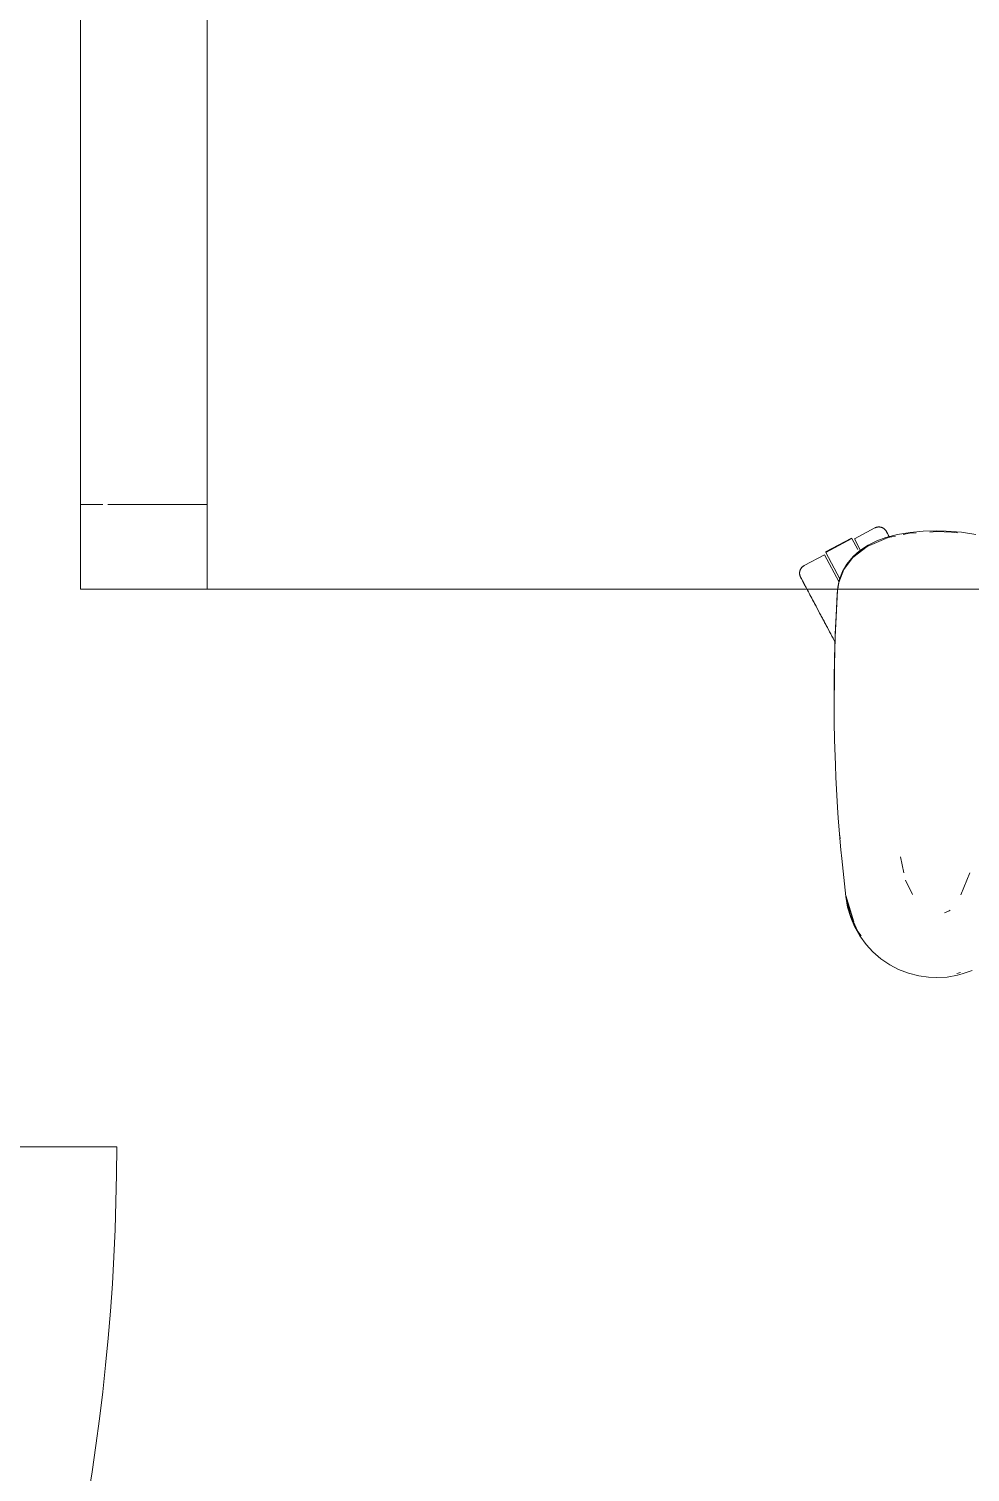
# Model space of a CAD drawing. Header units: millimetres. Extents: x 155927 to 295199, y -4084 to 97293.
# Drawn here: x 163821 to 164267, y 22999 to 23682 of the extents above; entities that cross this region are included whole.
import ezdxf

# ---------------------------------------------------------------- set-up
doc = ezdxf.new("R2010")
doc.units = ezdxf.units.MM
doc.header["$MEASUREMENT"] = 0
for name, color, linetype, lineweight in [('A-DOOR', 4, 'CONTINUOUS', 9), ('G-IMPT', 8, 'CONTINUOUS', 9), ('I-FURN', 8, 'CONTINUOUS', 9)]:
    doc.layers.add(name, color=color, linetype=linetype, lineweight=lineweight)

msp = doc.modelspace()

# ---------------------------------------------------------------- linework, layer by layer
at = {"layer": 'A-DOOR'}
msp.add_line((162852.83, 23153.11), (163862.83, 23153.11), dxfattribs=at)
msp.add_arc((162852.83, 23153.11), 1010, 270, 0, dxfattribs=at)
at = {"layer": 'G-IMPT'}
for p, q in [((164238.23, 23443.71), (164232.29, 23442.71)), ((164234.9, 23442.69), (164237.89, 23443.3)), ((164237.89, 23443.3), (164241.09, 23443.49)), ((164238.23, 23443.71), (164244.38, 23444.28)), ((164250.72, 23444.46), (164244.38, 23444.28)), ((164247.61, 23443.89), (164250.72, 23444.08)), ((164255.22, 23444.37), (164250.72, 23444.46)), ((164257.88, 23443.85), (164250.72, 23444.08)), ((164255.22, 23444.37), (164262.54, 23443.79)), ((164257.88, 23443.85), (164260.66, 23443.46)), ((164269.3, 23442.68), (164262.54, 23443.79)), ((164211.12, 23431.87), (164217.91, 23437.09)), ((164218.41, 23437.71), (164214.36, 23435.06)), ((164217.91, 23437.09), (164222.3, 23438.93)), ((164218.41, 23437.71), (164222.48, 23439.7)), ((164227.93, 23441.26), (164222.3, 23438.93)), ((164226.81, 23441.28), (164222.48, 23439.7)), ((164226.81, 23441.28), (164232.29, 23442.71)), ((164227.93, 23441.26), (164231.39, 23441.97)), ((164206.95, 23426.25), (164211.12, 23431.87)), ((164208.24, 23428.65), (164211.32, 23432.39)), ((164214.36, 23435.06), (164211.32, 23432.39)), ((164204.54, 23420.05), (164206.95, 23426.25)), ((164206.29, 23425.22), (164204.89, 23421.58)), ((164206.29, 23425.22), (164208.24, 23428.65)), ((164202.74, 23394.4), (164203.83, 23416.19)), ((164202.78, 23395.61), (164203.83, 23416.19)), ((164203.83, 23416.19), (164203.72, 23414.58)), ((164203.83, 23416.19), (164204.08, 23417.84)), ((164204.54, 23420.05), (164204.06, 23416.88)), ((164204.53, 23420.23), (164204.08, 23417.84)), ((164204.53, 23420.23), (164204.89, 23421.58)), ((164202.74, 23394.4), (164203.72, 23414.58)), ((164202.28, 23374.22), (164202.78, 23395.61)), ((164202.44, 23384.05), (164202.78, 23395.61)), ((164202.78, 23395.61), (164202.74, 23394.4)), ((164202.28, 23374.22), (164202.74, 23394.4)), ((164202.44, 23384.05), (164202.23, 23364.83)), ((164202.28, 23374.22), (164202.44, 23384.05)), ((164202.32, 23354.03), (164202.44, 23384.05)), ((164202.3, 23376.25), (164202.37, 23378.16)), ((164202.32, 23374.22), (164202.3, 23376.25)), ((164202.32, 23354.03), (164202.28, 23374.22)), ((164202.32, 23354.03), (164202.23, 23364.83)), ((164202.32, 23354.03), (164202.49, 23345.61)), ((164202.88, 23333.86), (164202.49, 23345.61)), ((164202.63, 23340.68), (164202.61, 23342.17)), ((164202.74, 23338.74), (164202.63, 23340.68)), ((164202.88, 23333.86), (164203.13, 23327.83)), ((164203.94, 23313.69), (164203.13, 23327.83)), ((164204.27, 23308.6), (164203.94, 23313.69)), ((164204.27, 23308.6), (164205.51, 23293.55)), ((164204.92, 23300.42), (164205.08, 23298.75)), ((164205.51, 23293.55), (164205.86, 23289.42)), ((164205.86, 23289.42), (164207.76, 23271.49)), ((164233.73, 23290.21), (164235.31, 23282.77)), ((164266.43, 23282.71), (164262.29, 23272.28)), ((164239.34, 23272.38), (164236.07, 23279.16)), ((164207.76, 23272.01), (164211.6, 23259.54)), ((164207.76, 23272.01), (164208.68, 23268.69)), ((164207.76, 23271.49), (164208.66, 23266.45)), ((164209.81, 23263.04), (164207.89, 23271.44)), ((164210.13, 23261.58), (164208.66, 23266.45)), ((164211.6, 23259.54), (164208.68, 23268.69)), ((164209.81, 23263.04), (164213.55, 23254.97)), ((164211.94, 23257.35), (164210.13, 23261.58)), ((164254.54, 23263.74), (164256.76, 23264.76)), ((164256.76, 23264.76), (164257.22, 23265.05)), ((164211.94, 23257.35), (164214.45, 23252.91)), ((164215.14, 23252.86), (164213.55, 23254.97)), ((164217.44, 23248.82), (164214.45, 23252.91)), ((164217.44, 23248.82), (164220.61, 23245.38)), ((164224.45, 23242.06), (164220.61, 23245.38)), ((164228.61, 23239.23), (164224.45, 23242.06)), ((164228.61, 23239.23), (164232.78, 23237.04)), ((164232.78, 23237.04), (164237.49, 23235.21)), ((164242.36, 23233.95), (164237.49, 23235.21)), ((164242.36, 23233.95), (164246.87, 23233.3)), ((164250.72, 23233.13), (164246.87, 23233.3)), ((164250.72, 23233.13), (164255.76, 23233.42)), ((164255.76, 23233.42), (164260.71, 23234.3)), ((164262.06, 23235.56), (164260.37, 23235.05)), ((164260.71, 23234.3), (164262.83, 23234.87)), ((164267.61, 23236.58), (164262.83, 23234.87))]:
    msp.add_line(p, q, dxfattribs=at)
at = {"layer": 'I-FURN'}
for p, q in [((163845.72, 23416.88), (163845.72, 24216.88)), ((163845.72, 24216.88), (163845.72, 23416.88)), ((163845.72, 23416.88), (163845.72, 24216.88)), ((163845.72, 24176.88), (163845.72, 23456.88)), ((163905.72, 23456.88), (163905.72, 24176.88)), ((163905.72, 23851.88), (163905.72, 23416.88)), ((163845.72, 23456.88), (163845.72, 23416.88)), ((163845.72, 23456.88), (163856.3, 23456.88)), ((163845.72, 23456.88), (163856.3, 23456.88)), ((163858.61, 23456.88), (163905.72, 23456.88)), ((163858.61, 23456.88), (163905.72, 23456.88)), ((163905.72, 23416.88), (163905.72, 23456.88)), ((164221.58, 23445.83), (164211.9, 23440.68)), ((164221.58, 23445.83), (164221.73, 23445.9)), ((164221.73, 23445.9), (164221.87, 23445.97)), ((164221.87, 23445.97), (164222.02, 23446.03)), ((164222.02, 23446.03), (164222.17, 23446.09)), ((164222.17, 23446.09), (164222.33, 23446.13)), ((164222.33, 23446.13), (164222.48, 23446.18)), ((164222.48, 23446.18), (164222.64, 23446.21)), ((164222.64, 23446.21), (164222.8, 23446.24)), ((164222.8, 23446.24), (164222.96, 23446.27)), ((164222.96, 23446.27), (164223.12, 23446.29)), ((164223.12, 23446.29), (164223.28, 23446.3)), ((164223.28, 23446.3), (164223.44, 23446.3)), ((164223.44, 23446.3), (164223.6, 23446.3)), ((164223.6, 23446.3), (164223.76, 23446.29)), ((164223.76, 23446.29), (164223.92, 23446.28)), ((164223.92, 23446.28), (164224.08, 23446.26)), ((164224.08, 23446.26), (164224.24, 23446.23)), ((164224.24, 23446.23), (164224.4, 23446.19)), ((164224.4, 23446.19), (164224.56, 23446.15)), ((164224.56, 23446.15), (164224.71, 23446.11)), ((164224.71, 23446.11), (164224.86, 23446.06)), ((164224.86, 23446.06), (164225.01, 23446)), ((164225.01, 23446), (164225.16, 23445.93)), ((164225.16, 23445.93), (164225.31, 23445.86)), ((164225.31, 23445.86), (164225.45, 23445.79)), ((164225.45, 23445.79), (164225.59, 23445.7)), ((164225.59, 23445.7), (164225.72, 23445.62)), ((164225.72, 23445.62), (164225.85, 23445.52)), ((164225.85, 23445.52), (164225.98, 23445.43)), ((164225.98, 23445.43), (164226.11, 23445.32)), ((164226.11, 23445.32), (164226.23, 23445.22)), ((164226.23, 23445.22), (164226.34, 23445.1)), ((164226.34, 23445.1), (164226.45, 23444.99)), ((164226.45, 23444.99), (164226.56, 23444.87)), ((164226.56, 23444.87), (164226.66, 23444.74)), ((164226.66, 23444.74), (164226.76, 23444.61)), ((164226.76, 23444.61), (164226.85, 23444.48)), ((164226.85, 23444.48), (164226.93, 23444.34)), ((164226.93, 23444.34), (164227.01, 23444.2)), ((164227.01, 23444.2), (164227.03, 23444.16)), ((164227.03, 23444.16), (164227.04, 23444.14)), ((164227.04, 23444.16), (164227.03, 23444.16)), ((164227.06, 23444.12), (164227.04, 23444.16)), ((164227.04, 23444.14), (164227.08, 23444.08)), ((164227.1, 23444.03), (164227.06, 23444.12)), ((164227.08, 23444.08), (164227.13, 23443.98)), ((164227.17, 23443.91), (164227.1, 23444.03)), ((164227.13, 23443.98), (164227.2, 23443.84)), ((164227.25, 23443.75), (164227.17, 23443.91)), ((164227.2, 23443.84), (164227.3, 23443.66)), ((164227.36, 23443.55), (164227.25, 23443.75)), ((164227.3, 23443.66), (164227.42, 23443.44)), ((164227.49, 23443.31), (164227.36, 23443.55)), ((164227.42, 23443.44), (164227.55, 23443.18)), ((164227.64, 23443.03), (164227.49, 23443.31)), ((164227.55, 23443.18), (164227.71, 23442.89)), ((164210.58, 23441.04), (164198.21, 23434.46)), ((164198.31, 23434.29), (164210.67, 23440.86)), ((164210.67, 23440.86), (164213.48, 23435.57)), ((164211.9, 23440.68), (164214.66, 23435.49)), ((164227.81, 23442.71), (164227.64, 23443.03)), ((164227.71, 23442.89), (164227.89, 23442.55)), ((164228, 23442.36), (164227.81, 23442.71)), ((164227.89, 23442.55), (164228.09, 23442.18)), ((164228.2, 23441.96), (164228, 23442.36)), ((164228.09, 23442.18), (164228.31, 23441.77)), ((164228.43, 23441.53), (164228.2, 23441.96)), ((164197.77, 23433.17), (164188.08, 23428.02)), ((164197.77, 23433.17), (164204.5, 23420.5)), ((164204.96, 23421.78), (164198.31, 23434.29)), ((164185.95, 23424.59), (164185.96, 23424.75)), ((164185.95, 23424.42), (164185.95, 23424.59)), ((164185.95, 23424.26), (164185.95, 23424.42)), ((164185.96, 23424.1), (164185.95, 23424.26)), ((164185.96, 23424.75), (164185.97, 23424.91)), ((164185.98, 23423.94), (164185.96, 23424.1)), ((164185.97, 23424.91), (164185.99, 23425.07)), ((164186, 23423.78), (164185.98, 23423.94)), ((164185.99, 23425.07), (164186.02, 23425.23)), ((164186.03, 23423.62), (164186, 23423.78)), ((164186.02, 23425.23), (164186.05, 23425.38)), ((164186.07, 23423.47), (164186.03, 23423.62)), ((164186.05, 23425.38), (164186.09, 23425.54)), ((164186.11, 23423.31), (164186.07, 23423.47)), ((164186.09, 23425.54), (164186.14, 23425.69)), ((164186.16, 23423.16), (164186.11, 23423.31)), ((164186.14, 23425.69), (164186.19, 23425.85)), ((164186.22, 23423.01), (164186.16, 23423.16)), ((164186.19, 23425.85), (164186.25, 23426)), ((164186.28, 23422.86), (164186.22, 23423.01)), ((164186.25, 23426), (164186.32, 23426.14)), ((164186.35, 23422.71), (164186.28, 23422.86)), ((164186.32, 23426.14), (164186.39, 23426.29)), ((164186.42, 23422.57), (164186.35, 23422.71)), ((164186.39, 23426.29), (164186.46, 23426.43)), ((164186.46, 23426.43), (164186.54, 23426.57)), ((164186.54, 23426.57), (164186.63, 23426.71)), ((164186.63, 23426.71), (164186.72, 23426.84)), ((164186.72, 23426.84), (164186.82, 23426.97)), ((164186.82, 23426.97), (164186.92, 23427.09)), ((164186.92, 23427.09), (164187.03, 23427.21)), ((164187.03, 23427.21), (164187.14, 23427.33)), ((164187.14, 23427.33), (164187.26, 23427.44)), ((164187.26, 23427.44), (164187.38, 23427.54)), ((164187.38, 23427.54), (164187.51, 23427.65)), ((164187.51, 23427.65), (164187.64, 23427.74)), ((164187.64, 23427.74), (164187.77, 23427.83)), ((164187.77, 23427.83), (164187.91, 23427.92)), ((164187.91, 23427.92), (164188.05, 23428)), ((164188.05, 23428), (164188.08, 23428.02)), ((163845.72, 23416.88), (163905.72, 23416.88)), ((163905.72, 23416.88), (163845.72, 23416.88)), ((163845.72, 23416.88), (165245.72, 23416.88)), ((165245.72, 23416.88), (163845.72, 23416.88)), ((164186.42, 23422.56), (164186.42, 23422.57)), ((164186.42, 23422.57), (164186.43, 23422.55)), ((164186.44, 23422.52), (164186.42, 23422.56)), ((164186.43, 23422.55), (164186.46, 23422.49)), ((164186.49, 23422.44), (164186.44, 23422.52)), ((164186.46, 23422.49), (164186.51, 23422.39)), ((164186.55, 23422.32), (164186.49, 23422.44)), ((164186.51, 23422.39), (164186.59, 23422.25)), ((164186.64, 23422.15), (164186.55, 23422.32)), ((164186.59, 23422.25), (164186.68, 23422.07)), ((164186.75, 23421.95), (164186.64, 23422.15)), ((164186.68, 23422.07), (164186.8, 23421.85)), ((164186.87, 23421.71), (164186.75, 23421.95)), ((164186.8, 23421.85), (164186.94, 23421.59)), ((164187.02, 23421.43), (164186.87, 23421.71)), ((164186.94, 23421.59), (164187.1, 23421.29)), ((164187.19, 23421.12), (164187.02, 23421.43)), ((164187.1, 23421.29), (164187.28, 23420.96)), ((164187.38, 23420.76), (164187.19, 23421.12)), ((164187.28, 23420.96), (164187.47, 23420.58)), ((164187.59, 23420.37), (164187.38, 23420.76)), ((164187.47, 23420.58), (164187.69, 23420.17)), ((164187.82, 23419.94), (164187.59, 23420.37)), ((164187.69, 23420.17), (164187.93, 23419.73)), ((164188.06, 23419.47), (164187.82, 23419.94)), ((164187.93, 23419.73), (164188.18, 23419.25)), ((164188.33, 23418.97), (164188.06, 23419.47)), ((164188.18, 23419.25), (164188.46, 23418.73)), ((164188.62, 23418.43), (164188.33, 23418.97)), ((164188.46, 23418.73), (164188.75, 23418.18)), ((164188.92, 23417.87), (164188.62, 23418.43)), ((164188.75, 23418.18), (164189.06, 23417.59)), ((164189.06, 23417.59), (164189.39, 23416.98)), ((164189.39, 23416.98), (164189.74, 23416.33)), ((164189.74, 23416.33), (164190.1, 23415.65)), ((164190.1, 23415.65), (164190.47, 23414.94)), ((164190.47, 23414.94), (164190.86, 23414.21)), ((164190.86, 23414.21), (164191.27, 23413.45)), ((164191.27, 23413.45), (164191.69, 23412.66)), ((164191.69, 23412.66), (164192.12, 23411.85)), ((164192.12, 23411.85), (164192.56, 23411.01)), ((164192.81, 23410.55), (164192.36, 23411.4)), ((164192.56, 23411.01), (164193.02, 23410.16)), ((164193.27, 23409.68), (164192.81, 23410.55)), ((164193.02, 23410.16), (164193.48, 23409.28)), ((164193.74, 23408.8), (164193.27, 23409.68)), ((164193.48, 23409.28), (164193.96, 23408.38)), ((164194.22, 23407.89), (164193.74, 23408.8)), ((164193.96, 23408.38), (164194.45, 23407.47)), ((164194.71, 23406.97), (164194.22, 23407.89)), ((164194.45, 23407.47), (164194.94, 23406.54)), ((164195.21, 23406.03), (164194.71, 23406.97)), ((164194.94, 23406.54), (164195.44, 23405.59)), ((164195.72, 23405.08), (164195.21, 23406.03)), ((164195.44, 23405.59), (164195.95, 23404.64)), ((164196.23, 23404.12), (164195.72, 23405.08)), ((164195.95, 23404.64), (164196.47, 23403.67)), ((164196.75, 23403.14), (164196.23, 23404.12)), ((164196.47, 23403.67), (164196.99, 23402.69)), ((164197.27, 23402.16), (164196.75, 23403.14)), ((164196.99, 23402.69), (164197.51, 23401.7)), ((164197.8, 23401.17), (164197.27, 23402.16)), ((164197.51, 23401.7), (164198.04, 23400.71)), ((164198.33, 23400.17), (164197.8, 23401.17)), ((164198.04, 23400.71), (164198.57, 23399.71)), ((164198.86, 23399.17), (164198.33, 23400.17)), ((164198.57, 23399.71), (164199.11, 23398.71)), ((164199.39, 23398.16), (164198.86, 23399.17)), ((164199.11, 23398.71), (164199.64, 23397.7)), ((164199.93, 23397.16), (164199.39, 23398.16)), ((164199.64, 23397.7), (164200.17, 23396.7)), ((164200.46, 23396.15), (164199.93, 23397.16)), ((164200.17, 23396.7), (164200.71, 23395.69)), ((164201, 23395.15), (164200.46, 23396.15)), ((164200.71, 23395.69), (164201.24, 23394.69)), ((164201.53, 23394.15), (164201, 23395.15)), ((164201.24, 23394.69), (164201.77, 23393.69)), ((164202.06, 23393.16), (164201.53, 23394.15)), ((164201.77, 23393.69), (164202.3, 23392.7)), ((164202.58, 23392.17), (164202.06, 23393.16)), ((164202.3, 23392.7), (164202.82, 23391.72))]:
    msp.add_line(p, q, dxfattribs=at)

doc.saveas('drawing.dxf')
